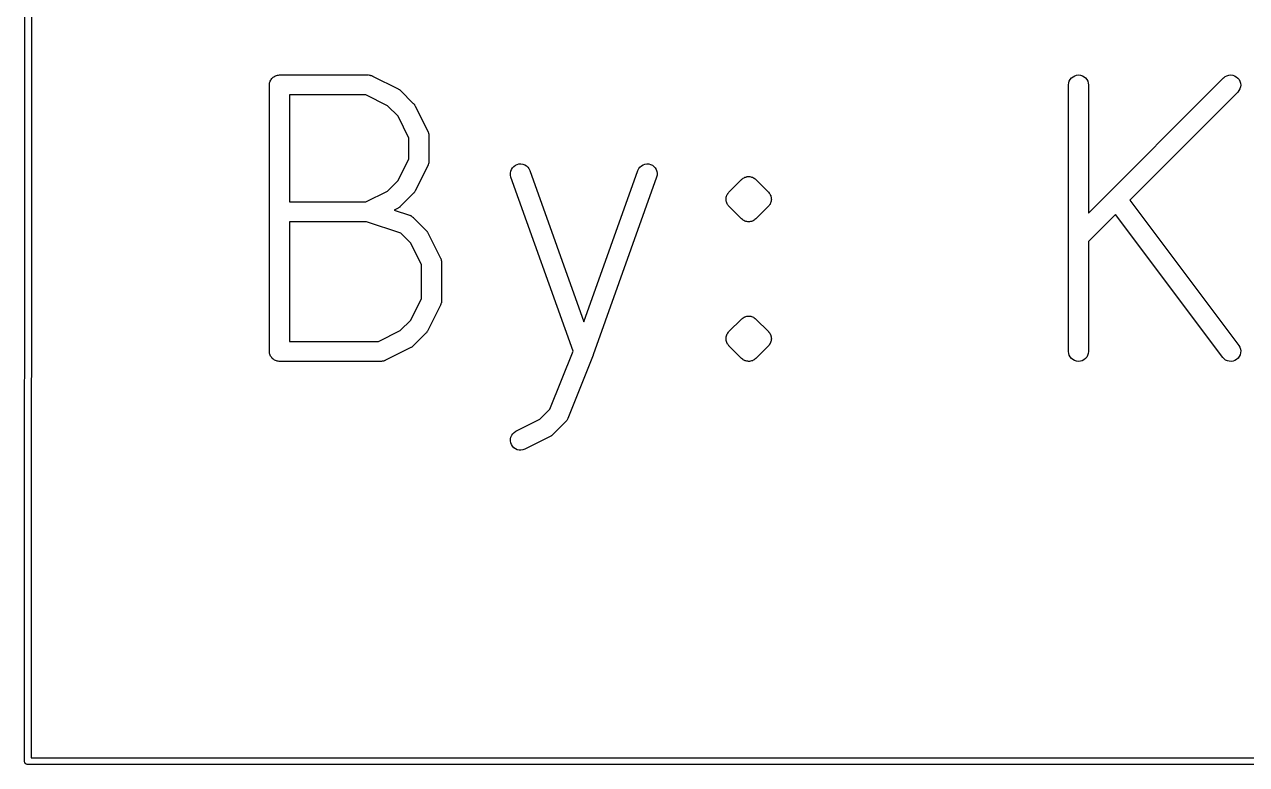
# Model space of a CAD drawing. Extents: x 74 to 207, y -150 to -40.
# Drawn here: x 73.75 to 82.92, y -150.04 to -144.49 of the extents above; entities that cross this region are included whole.
import ezdxf

# ---------------------------------------------------------------- set-up
doc = ezdxf.new("R2010")
doc.units = 0
doc.layers.add('BLACK', color=7, linetype='CONTINUOUS')

msp = doc.modelspace()

# ---------------------------------------------------------------- linework, layer by layer
at = {"layer": 'BLACK', "linetype": 'CONTINUOUS'}
for p, q in [((73.7479, -150.017), (73.7937, -39.6887)), ((73.8437, -39.7125), (73.7979, -149.994)), ((75.6003, -144.9), (75.6049, -144.894)), ((75.6049, -144.894), (75.6094, -144.889)), ((75.6094, -144.889), (75.6096, -144.889)), ((75.6096, -144.889), (75.6097, -144.889)), ((75.6097, -144.889), (75.6152, -144.884)), ((75.6152, -144.884), (75.6207, -144.88)), ((75.6207, -144.88), (75.6209, -144.88)), ((75.6209, -144.88), (75.6211, -144.88)), ((75.6211, -144.88), (75.6274, -144.876)), ((75.6274, -144.876), (75.6336, -144.873)), ((75.6336, -144.873), (75.6339, -144.873)), ((75.6339, -144.873), (75.6341, -144.873)), ((75.6341, -144.873), (75.6409, -144.871)), ((75.6409, -144.871), (75.6476, -144.869)), ((75.6476, -144.869), (75.6479, -144.869)), ((75.6479, -144.869), (75.6481, -144.869)), ((75.6481, -144.869), (75.6552, -144.868)), ((75.6552, -144.868), (75.6622, -144.867)), ((75.6622, -144.867), (76.3289, -144.867)), ((76.3289, -144.867), (76.3299, -144.867)), ((76.3299, -144.867), (76.3321, -144.868)), ((76.3321, -144.868), (76.3343, -144.867)), ((76.3343, -144.867), (76.3394, -144.868)), ((76.3394, -144.868), (76.3445, -144.869)), ((76.3445, -144.869), (76.3466, -144.87)), ((76.3466, -144.87), (76.3487, -144.87)), ((76.3487, -144.87), (76.3535, -144.872)), ((76.3535, -144.872), (76.3584, -144.873)), ((76.3584, -144.873), (76.3603, -144.874)), ((76.3603, -144.874), (76.3624, -144.875)), ((76.3624, -144.875), (76.5529, -144.97)), ((81.6003, -144.9), (81.6097, -144.889)), ((81.6097, -144.889), (81.6211, -144.88)), ((81.6211, -144.88), (81.6341, -144.873)), ((81.6341, -144.873), (81.6481, -144.869)), ((81.6481, -144.869), (81.6627, -144.867)), ((81.6627, -144.867), (81.6773, -144.869)), ((81.6773, -144.869), (81.6913, -144.873)), ((81.6913, -144.873), (81.7041, -144.88)), ((81.7041, -144.88), (81.7154, -144.889)), ((81.7154, -144.889), (81.7247, -144.901)), ((81.7372, -145.904), (82.752, -144.889)), ((82.752, -144.889), (82.7528, -144.888)), ((82.7528, -144.888), (82.7642, -144.879)), ((82.7642, -144.879), (82.7772, -144.873)), ((82.7772, -144.873), (82.7913, -144.869)), ((82.7913, -144.869), (82.8058, -144.867)), ((82.8058, -144.867), (82.8204, -144.869)), ((82.8204, -144.869), (82.8344, -144.873)), ((82.8344, -144.873), (82.8472, -144.88)), ((82.8472, -144.88), (82.8585, -144.89)), ((82.8585, -144.89), (82.8677, -144.901)), ((75.5872, -144.941), (75.588, -144.934)), ((75.5872, -144.942), (75.5872, -144.941)), ((75.5872, -146.942), (75.5872, -144.942)), ((75.5872, -144.942), (75.5872, -144.942)), ((75.5872, -144.942), (75.5872, -144.942)), ((75.5872, -144.942), (75.5872, -144.942)), ((75.588, -144.934), (75.5887, -144.927)), ((75.5887, -144.927), (75.5888, -144.927)), ((75.5888, -144.927), (75.591, -144.92)), ((75.5888, -144.927), (75.5888, -144.927)), ((75.591, -144.92), (75.5931, -144.913)), ((75.5931, -144.913), (75.5932, -144.913)), ((75.5932, -144.913), (75.5933, -144.913)), ((75.5933, -144.913), (75.5967, -144.907)), ((75.5967, -144.907), (75.6, -144.9)), ((75.6, -144.9), (75.6002, -144.9)), ((75.6002, -144.9), (75.6003, -144.9)), ((76.5529, -144.97), (76.5538, -144.971)), ((76.5538, -144.971), (76.5574, -144.973)), ((76.5574, -144.973), (76.5611, -144.975)), ((76.5611, -144.975), (76.5635, -144.977)), ((76.5635, -144.977), (76.5661, -144.979)), ((76.5661, -144.979), (76.5691, -144.982)), ((76.5691, -144.982), (76.5724, -144.984)), ((76.5724, -144.984), (76.6676, -145.08)), ((81.5872, -144.941), (81.5888, -144.927)), ((81.5872, -144.942), (81.5872, -144.941)), ((81.5872, -146.942), (81.5872, -144.942)), ((81.5888, -144.927), (81.5933, -144.913)), ((81.5933, -144.913), (81.6003, -144.9)), ((81.7247, -144.901), (81.7315, -144.914)), ((81.7315, -144.914), (81.7358, -144.928)), ((81.7358, -144.928), (81.7372, -144.942)), ((81.7372, -144.942), (81.7372, -145.904)), ((82.8674, -144.984), (82.8581, -144.995)), ((82.8743, -144.971), (82.8674, -144.984)), ((82.8677, -144.901), (82.8745, -144.914)), ((82.8786, -144.957), (82.8743, -144.971)), ((82.8745, -144.914), (82.8787, -144.928)), ((82.8801, -144.943), (82.8786, -144.957)), ((82.8787, -144.928), (82.8801, -144.943)), ((75.7372, -145.017), (75.7372, -145.82)), ((76.3112, -145.017), (75.7372, -145.017)), ((76.4749, -145.099), (76.3112, -145.017)), ((82.8581, -144.995), (82.0469, -145.806)), ((76.5529, -145.177), (76.4749, -145.099)), ((76.6676, -145.08), (76.6684, -145.08)), ((76.6684, -145.08), (76.671, -145.084)), ((76.671, -145.084), (76.6739, -145.087)), ((76.6739, -145.087), (76.6755, -145.089)), ((76.6755, -145.089), (76.6775, -145.092)), ((76.6775, -145.092), (76.6794, -145.096)), ((76.6794, -145.096), (76.6817, -145.099)), ((76.6817, -145.099), (76.7769, -145.29)), ((76.6348, -145.341), (76.5529, -145.177)), ((76.6348, -145.496), (76.6348, -145.341)), ((76.7769, -145.29), (76.7774, -145.291)), ((76.7774, -145.291), (76.7781, -145.293)), ((76.7781, -145.293), (76.7792, -145.295)), ((76.7792, -145.295), (76.7806, -145.3)), ((76.7806, -145.3), (76.7824, -145.304)), ((76.7824, -145.304), (76.7828, -145.307)), ((76.7828, -145.307), (76.7834, -145.309)), ((76.7834, -145.309), (76.7839, -145.314)), ((76.7839, -145.314), (76.7847, -145.319)), ((76.7847, -145.319), (76.7846, -145.321)), ((76.7846, -145.321), (76.7848, -145.323)), ((76.7848, -145.323), (76.7848, -145.514)), ((76.5529, -145.66), (76.6348, -145.496)), ((76.7821, -145.534), (76.7803, -145.538)), ((76.7825, -145.531), (76.7821, -145.534)), ((76.7832, -145.529), (76.7825, -145.531)), ((76.7838, -145.524), (76.7832, -145.529)), ((76.7846, -145.519), (76.7838, -145.524)), ((76.7848, -145.515), (76.7846, -145.517)), ((76.7846, -145.517), (76.7846, -145.519)), ((76.7848, -145.514), (76.7848, -145.515)), ((77.447, -145.538), (77.4612, -145.535)), ((77.4612, -145.535), (77.4758, -145.534)), ((77.4758, -145.534), (77.4903, -145.536)), ((77.4903, -145.536), (77.5041, -145.541)), ((78.3927, -145.541), (78.4065, -145.536)), ((78.4065, -145.536), (78.421, -145.534)), ((78.421, -145.534), (78.4356, -145.535)), ((78.4356, -145.535), (78.4498, -145.538)), ((76.7769, -145.547), (76.6817, -145.738)), ((76.7777, -145.545), (76.7769, -145.547)), ((76.7788, -145.543), (76.7777, -145.545)), ((76.7803, -145.538), (76.7788, -145.543)), ((77.3969, -145.604), (77.3992, -145.59)), ((77.3974, -145.619), (77.3969, -145.604)), ((77.4008, -145.633), (77.3974, -145.619)), ((77.3992, -145.59), (77.4043, -145.576)), ((77.4043, -145.576), (77.4119, -145.564)), ((77.4119, -145.564), (77.4219, -145.553)), ((77.4219, -145.553), (77.4337, -145.544)), ((77.4337, -145.544), (77.447, -145.538)), ((77.5041, -145.541), (77.5166, -145.549)), ((77.5166, -145.549), (77.5274, -145.559)), ((77.5274, -145.559), (77.5361, -145.57)), ((77.5361, -145.57), (77.5424, -145.584)), ((77.5424, -145.584), (77.9479, -146.719)), ((77.9479, -146.719), (78.3535, -145.584)), ((78.3535, -145.584), (78.3538, -145.583)), ((78.3538, -145.583), (78.3603, -145.57)), ((78.3603, -145.57), (78.3691, -145.558)), ((78.3691, -145.558), (78.3801, -145.548)), ((78.3801, -145.548), (78.3927, -145.541)), ((78.4498, -145.538), (78.463, -145.545)), ((78.463, -145.545), (78.4747, -145.554)), ((78.4747, -145.554), (78.4845, -145.564)), ((78.4845, -145.564), (78.492, -145.577)), ((78.492, -145.577), (78.4969, -145.591)), ((78.4983, -145.62), (78.4947, -145.634)), ((78.4969, -145.591), (78.499, -145.605)), ((78.499, -145.605), (78.4983, -145.62)), ((76.4749, -145.738), (76.5529, -145.66)), ((77.4011, -145.634), (77.4008, -145.633)), ((77.8677, -146.941), (77.4011, -145.634)), ((78.4947, -145.634), (78.0185, -146.967)), ((79.0377, -145.746), (79.133, -145.651)), ((79.133, -145.651), (79.1333, -145.651)), ((79.1333, -145.651), (79.1333, -145.651)), ((79.1333, -145.651), (79.1334, -145.651)), ((79.1334, -145.651), (79.1335, -145.651)), ((79.1335, -145.651), (79.1337, -145.65)), ((79.1335, -145.651), (79.1335, -145.651)), ((79.1335, -145.651), (79.1335, -145.651)), ((79.1337, -145.65), (79.1392, -145.646)), ((79.1392, -145.646), (79.1447, -145.642)), ((79.1447, -145.642), (79.1448, -145.641)), ((79.1448, -145.641), (79.1449, -145.641)), ((79.1449, -145.641), (79.1451, -145.641)), ((79.1451, -145.641), (79.1452, -145.641)), ((79.1452, -145.641), (79.1514, -145.638)), ((79.1514, -145.638), (79.1577, -145.635)), ((79.1577, -145.635), (79.1578, -145.635)), ((79.1578, -145.635), (79.1579, -145.635)), ((79.1579, -145.635), (79.158, -145.635)), ((79.158, -145.635), (79.1582, -145.635)), ((79.1582, -145.635), (79.165, -145.633)), ((79.165, -145.633), (79.1717, -145.631)), ((79.1717, -145.631), (79.1718, -145.631)), ((79.1718, -145.631), (79.172, -145.63)), ((79.172, -145.63), (79.1721, -145.63)), ((79.1721, -145.63), (79.1722, -145.63)), ((79.1722, -145.63), (79.1793, -145.63)), ((79.1793, -145.63), (79.1863, -145.629)), ((79.1863, -145.629), (79.1864, -145.629)), ((79.1864, -145.629), (79.1865, -145.629)), ((79.1865, -145.629), (79.1867, -145.629)), ((79.1867, -145.629), (79.1868, -145.629)), ((79.1868, -145.629), (79.1938, -145.63)), ((79.1938, -145.63), (79.2008, -145.631)), ((79.2008, -145.631), (79.201, -145.631)), ((79.201, -145.631), (79.2011, -145.631)), ((79.2011, -145.631), (79.2012, -145.631)), ((79.2012, -145.631), (79.2013, -145.631)), ((79.2013, -145.631), (79.2081, -145.633)), ((79.2081, -145.633), (79.2148, -145.635)), ((79.2148, -145.635), (79.2149, -145.635)), ((79.2149, -145.635), (79.2151, -145.635)), ((79.2151, -145.635), (79.2152, -145.635)), ((79.2152, -145.635), (79.2153, -145.635)), ((79.2153, -145.635), (79.2216, -145.639)), ((79.2216, -145.639), (79.2277, -145.642)), ((79.2277, -145.642), (79.2278, -145.642)), ((79.2278, -145.642), (79.2279, -145.642)), ((79.2279, -145.642), (79.228, -145.642)), ((79.228, -145.642), (79.2282, -145.642)), ((79.2282, -145.642), (79.2336, -145.647)), ((79.2336, -145.647), (79.239, -145.651)), ((79.239, -145.651), (79.3343, -145.746)), ((76.3112, -145.82), (76.4749, -145.738)), ((76.6676, -145.757), (76.5724, -145.852)), ((76.6703, -145.754), (76.6676, -145.757)), ((76.6732, -145.751), (76.6703, -145.754)), ((76.6749, -145.748), (76.6732, -145.751)), ((76.6769, -145.746), (76.6749, -145.748)), ((76.6789, -145.742), (76.6769, -145.746)), ((76.6812, -145.739), (76.6789, -145.742)), ((76.6817, -145.738), (76.6812, -145.739)), ((79.0158, -145.799), (79.0165, -145.792)), ((79.0164, -145.806), (79.0158, -145.799)), ((79.0158, -145.799), (79.0158, -145.799)), ((79.0158, -145.799), (79.0158, -145.799)), ((79.0171, -145.813), (79.0164, -145.806)), ((79.0165, -145.792), (79.0173, -145.785)), ((79.0173, -145.785), (79.0173, -145.784)), ((79.0173, -145.784), (79.0174, -145.784)), ((79.0174, -145.784), (79.0195, -145.777)), ((79.0195, -145.777), (79.0215, -145.771)), ((79.0215, -145.771), (79.0217, -145.77)), ((79.0217, -145.77), (79.0251, -145.764)), ((79.0217, -145.77), (79.0217, -145.77)), ((79.0251, -145.764), (79.0284, -145.758)), ((79.0284, -145.758), (79.0286, -145.757)), ((79.0286, -145.757), (79.0287, -145.757)), ((79.0287, -145.757), (79.0333, -145.752)), ((79.0333, -145.752), (79.0377, -145.746)), ((79.3343, -145.746), (79.3346, -145.747)), ((79.3346, -145.747), (79.3347, -145.747)), ((79.3347, -145.747), (79.3347, -145.747)), ((79.3347, -145.747), (79.335, -145.747)), ((79.335, -145.747), (79.3394, -145.753)), ((79.3394, -145.753), (79.3439, -145.758)), ((79.3439, -145.758), (79.344, -145.758)), ((79.344, -145.758), (79.3441, -145.759)), ((79.3441, -145.759), (79.3474, -145.765)), ((79.3474, -145.765), (79.3507, -145.771)), ((79.3507, -145.771), (79.3508, -145.771)), ((79.3508, -145.771), (79.3509, -145.772)), ((79.3509, -145.772), (79.3529, -145.778)), ((79.3529, -145.778), (79.3549, -145.785)), ((79.3555, -145.807), (79.3548, -145.814)), ((79.3549, -145.785), (79.3549, -145.785)), ((79.3549, -145.785), (79.355, -145.786)), ((79.355, -145.786), (79.3556, -145.793)), ((79.3562, -145.8), (79.3555, -145.807)), ((79.3556, -145.793), (79.3562, -145.8)), ((79.3562, -145.8), (79.3562, -145.8)), ((79.3562, -145.8), (79.3562, -145.8)), ((82.0469, -145.806), (82.8651, -146.897)), ((75.7372, -145.82), (76.3112, -145.82)), ((76.5529, -145.866), (76.5244, -145.881)), ((76.5244, -145.881), (76.6383, -145.919)), ((76.5565, -145.864), (76.5529, -145.866)), ((76.5602, -145.862), (76.5565, -145.864)), ((76.5626, -145.86), (76.5602, -145.862)), ((76.5653, -145.859), (76.5626, -145.86)), ((76.5683, -145.856), (76.5653, -145.859)), ((76.5716, -145.853), (76.5683, -145.856)), ((76.5724, -145.852), (76.5716, -145.853)), ((79.0172, -145.814), (79.0171, -145.813)), ((79.0171, -145.813), (79.0171, -145.813)), ((79.0192, -145.82), (79.0172, -145.814)), ((79.0211, -145.827), (79.0192, -145.82)), ((79.0213, -145.827), (79.0211, -145.827)), ((79.0213, -145.828), (79.0213, -145.827)), ((79.0247, -145.834), (79.0213, -145.828)), ((79.0279, -145.84), (79.0247, -145.834)), ((79.028, -145.84), (79.0279, -145.84)), ((79.0282, -145.841), (79.028, -145.84)), ((79.0326, -145.846), (79.0282, -145.841)), ((79.037, -145.852), (79.0326, -145.846)), ((79.0374, -145.852), (79.037, -145.852)), ((79.0377, -145.852), (79.0374, -145.852)), ((79.0374, -145.852), (79.0374, -145.852)), ((79.0374, -145.852), (79.0374, -145.852)), ((79.133, -145.948), (79.0377, -145.852)), ((79.3343, -145.852), (79.239, -145.948)), ((79.3387, -145.847), (79.3343, -145.852)), ((79.3433, -145.842), (79.3387, -145.847)), ((79.3434, -145.841), (79.3433, -145.842)), ((79.3436, -145.841), (79.3434, -145.841)), ((79.3469, -145.835), (79.3436, -145.841)), ((79.3503, -145.829), (79.3469, -145.835)), ((79.3504, -145.828), (79.3503, -145.829)), ((79.3505, -145.828), (79.3504, -145.828)), ((79.3525, -145.821), (79.3505, -145.828)), ((79.3547, -145.815), (79.3525, -145.821)), ((79.3548, -145.814), (79.3547, -145.814)), ((79.3547, -145.814), (79.3547, -145.815)), ((75.7372, -145.97), (75.7372, -146.867)), ((76.3167, -145.97), (75.7372, -145.97)), ((76.5741, -146.055), (76.3167, -145.97)), ((76.6383, -145.919), (76.6393, -145.919)), ((76.6393, -145.919), (76.6413, -145.92)), ((76.6413, -145.92), (76.6434, -145.921)), ((76.6434, -145.921), (76.6479, -145.923)), ((76.6479, -145.923), (76.6526, -145.925)), ((76.6526, -145.925), (76.6544, -145.927)), ((76.6544, -145.927), (76.6563, -145.928)), ((76.6563, -145.928), (76.6603, -145.931)), ((76.6603, -145.931), (76.6644, -145.934)), ((76.6644, -145.934), (76.6659, -145.935)), ((76.6659, -145.935), (76.6676, -145.937)), ((76.6676, -145.937), (76.7629, -146.032)), ((79.1384, -145.952), (79.133, -145.948)), ((79.1439, -145.957), (79.1384, -145.952)), ((79.144, -145.957), (79.1439, -145.957)), ((79.1441, -145.957), (79.144, -145.957)), ((79.1442, -145.957), (79.1441, -145.957)), ((79.1443, -145.957), (79.1442, -145.957)), ((79.1505, -145.96), (79.1443, -145.957)), ((79.1567, -145.964), (79.1505, -145.96)), ((79.1568, -145.964), (79.1567, -145.964)), ((79.1569, -145.964), (79.1568, -145.964)), ((79.1571, -145.964), (79.1569, -145.964)), ((79.1572, -145.964), (79.1571, -145.964)), ((79.1639, -145.966), (79.1572, -145.964)), ((79.1707, -145.968), (79.1639, -145.966)), ((79.1708, -145.968), (79.1707, -145.968)), ((79.1709, -145.968), (79.1708, -145.968)), ((79.1711, -145.968), (79.1709, -145.968)), ((79.1712, -145.968), (79.1711, -145.968)), ((79.1782, -145.969), (79.1712, -145.968)), ((79.1852, -145.97), (79.1782, -145.969)), ((79.1854, -145.97), (79.1852, -145.97)), ((79.1855, -145.97), (79.1854, -145.97)), ((79.1856, -145.97), (79.1855, -145.97)), ((79.1857, -145.97), (79.1856, -145.97)), ((79.1927, -145.969), (79.1857, -145.97)), ((79.1998, -145.968), (79.1927, -145.969)), ((79.1999, -145.968), (79.1998, -145.968)), ((79.2001, -145.968), (79.1999, -145.968)), ((79.2002, -145.968), (79.2001, -145.968)), ((79.2003, -145.968), (79.2002, -145.968)), ((79.2071, -145.966), (79.2003, -145.968)), ((79.2139, -145.964), (79.2071, -145.966)), ((79.214, -145.964), (79.2139, -145.964)), ((79.2141, -145.964), (79.214, -145.964)), ((79.2142, -145.964), (79.2141, -145.964)), ((79.2143, -145.964), (79.2142, -145.964)), ((79.2207, -145.961), (79.2143, -145.964)), ((79.2269, -145.958), (79.2207, -145.961)), ((79.227, -145.957), (79.2269, -145.958)), ((79.2271, -145.957), (79.227, -145.957)), ((79.2272, -145.957), (79.2271, -145.957)), ((79.2273, -145.957), (79.2272, -145.957)), ((79.2328, -145.953), (79.2273, -145.957)), ((79.2383, -145.948), (79.2328, -145.953)), ((79.2385, -145.948), (79.2383, -145.948)), ((79.2387, -145.948), (79.2385, -145.948)), ((79.2385, -145.948), (79.2385, -145.948)), ((79.2385, -145.948), (79.2385, -145.948)), ((79.239, -145.948), (79.2387, -145.948)), ((79.2387, -145.948), (79.2387, -145.948)), ((79.2387, -145.948), (79.2387, -145.948)), ((81.9398, -145.914), (81.7372, -146.116)), ((82.7451, -146.987), (81.9398, -145.914)), ((76.6482, -146.13), (76.5741, -146.055)), ((76.7629, -146.032), (76.7636, -146.033)), ((76.7636, -146.033), (76.7662, -146.036)), ((76.7662, -146.036), (76.7691, -146.039)), ((76.7691, -146.039), (76.7708, -146.042)), ((76.7708, -146.042), (76.7727, -146.044)), ((76.7727, -146.044), (76.7747, -146.048)), ((76.7747, -146.048), (76.7769, -146.052)), ((76.7769, -146.052), (76.8721, -146.242)), ((76.7301, -146.293), (76.6482, -146.13)), ((81.7372, -146.116), (81.7372, -146.942)), ((76.8721, -146.242), (76.8726, -146.243)), ((76.8726, -146.243), (76.8734, -146.245)), ((76.8734, -146.245), (76.8744, -146.247)), ((76.8744, -146.247), (76.8759, -146.252)), ((76.8759, -146.252), (76.8776, -146.257)), ((76.8776, -146.257), (76.878, -146.259)), ((76.878, -146.259), (76.8786, -146.261)), ((76.8786, -146.261), (76.8791, -146.266)), ((76.8791, -146.266), (76.8799, -146.271)), ((76.8799, -146.271), (76.8798, -146.273)), ((76.7301, -146.544), (76.7301, -146.293)), ((76.8798, -146.273), (76.8801, -146.276)), ((76.8801, -146.276), (76.8801, -146.561)), ((76.6482, -146.707), (76.7301, -146.544)), ((76.8721, -146.595), (76.7769, -146.785)), ((76.8729, -146.593), (76.8721, -146.595)), ((76.874, -146.591), (76.8729, -146.593)), ((76.8755, -146.586), (76.874, -146.591)), ((76.8774, -146.581), (76.8755, -146.586)), ((76.8778, -146.579), (76.8774, -146.581)), ((76.8784, -146.577), (76.8778, -146.579)), ((76.879, -146.572), (76.8784, -146.577)), ((76.8799, -146.567), (76.879, -146.572)), ((76.8801, -146.562), (76.8798, -146.565)), ((76.8798, -146.565), (76.8799, -146.567)), ((76.8801, -146.561), (76.8801, -146.562)), ((76.5702, -146.785), (76.6482, -146.707)), ((79.0377, -146.794), (79.133, -146.699)), ((79.133, -146.699), (79.1333, -146.698)), ((79.1333, -146.698), (79.1333, -146.698)), ((79.1333, -146.698), (79.1334, -146.698)), ((79.1334, -146.698), (79.1335, -146.698)), ((79.1335, -146.698), (79.1335, -146.698)), ((79.1335, -146.698), (79.1335, -146.698)), ((79.1335, -146.698), (79.1337, -146.698)), ((79.1337, -146.698), (79.1392, -146.694)), ((79.1392, -146.694), (79.1447, -146.689)), ((79.1447, -146.689), (79.1448, -146.689)), ((79.1448, -146.689), (79.1449, -146.689)), ((79.1449, -146.689), (79.1451, -146.689)), ((79.1451, -146.689), (79.1452, -146.689)), ((79.1452, -146.689), (79.1514, -146.686)), ((79.1514, -146.686), (79.1577, -146.682)), ((79.1577, -146.682), (79.1578, -146.682)), ((79.1578, -146.682), (79.1579, -146.682)), ((79.1579, -146.682), (79.158, -146.682)), ((79.158, -146.682), (79.1582, -146.682)), ((79.1582, -146.682), (79.165, -146.68)), ((79.165, -146.68), (79.1717, -146.678)), ((79.1717, -146.678), (79.1718, -146.678)), ((79.1718, -146.678), (79.172, -146.678)), ((79.172, -146.678), (79.1721, -146.678)), ((79.1721, -146.678), (79.1722, -146.678)), ((79.1722, -146.678), (79.1793, -146.677)), ((79.1793, -146.677), (79.1863, -146.677)), ((79.1863, -146.677), (79.1864, -146.677)), ((79.1864, -146.677), (79.1865, -146.677)), ((79.1865, -146.677), (79.1867, -146.677)), ((79.1867, -146.677), (79.1868, -146.677)), ((79.1868, -146.677), (79.1938, -146.678)), ((79.1938, -146.678), (79.2008, -146.678)), ((79.2008, -146.678), (79.201, -146.678)), ((79.201, -146.678), (79.2011, -146.678)), ((79.2011, -146.678), (79.2012, -146.678)), ((79.2012, -146.678), (79.2013, -146.678)), ((79.2013, -146.678), (79.2081, -146.68)), ((79.2081, -146.68), (79.2148, -146.683)), ((79.2148, -146.683), (79.2149, -146.683)), ((79.2149, -146.683), (79.2151, -146.683)), ((79.2151, -146.683), (79.2152, -146.683)), ((79.2152, -146.683), (79.2153, -146.683)), ((79.2153, -146.683), (79.2216, -146.686)), ((79.2216, -146.686), (79.2277, -146.689)), ((79.2277, -146.689), (79.2278, -146.69)), ((79.2278, -146.69), (79.2279, -146.69)), ((79.2279, -146.69), (79.228, -146.69)), ((79.228, -146.69), (79.2282, -146.69)), ((79.2282, -146.69), (79.2336, -146.694)), ((79.2336, -146.694), (79.239, -146.699)), ((79.239, -146.699), (79.3343, -146.794)), ((76.4064, -146.867), (76.5702, -146.785)), ((76.7629, -146.805), (76.6676, -146.9)), ((76.7655, -146.802), (76.7629, -146.805)), ((76.7685, -146.799), (76.7655, -146.802)), ((76.7702, -146.796), (76.7685, -146.799)), ((76.7721, -146.794), (76.7702, -146.796)), ((76.7741, -146.79), (76.7721, -146.794)), ((76.7764, -146.786), (76.7741, -146.79)), ((76.7769, -146.785), (76.7764, -146.786)), ((79.0195, -146.825), (79.0215, -146.818)), ((79.0215, -146.818), (79.0217, -146.818)), ((79.0217, -146.818), (79.0251, -146.811)), ((79.0217, -146.818), (79.0217, -146.818)), ((79.0251, -146.811), (79.0284, -146.805)), ((79.0284, -146.805), (79.0286, -146.805)), ((79.0286, -146.805), (79.0287, -146.805)), ((79.0287, -146.805), (79.0333, -146.799)), ((79.0333, -146.799), (79.0377, -146.794)), ((79.3343, -146.794), (79.3346, -146.794)), ((79.3346, -146.794), (79.3347, -146.794)), ((79.3347, -146.794), (79.3347, -146.794)), ((79.3347, -146.794), (79.335, -146.795)), ((79.335, -146.795), (79.3394, -146.8)), ((79.3394, -146.8), (79.3439, -146.806)), ((79.3439, -146.806), (79.344, -146.806)), ((79.344, -146.806), (79.3441, -146.806)), ((79.3441, -146.806), (79.3474, -146.812)), ((79.3474, -146.812), (79.3507, -146.819)), ((79.3507, -146.819), (79.3508, -146.819)), ((79.3508, -146.819), (79.3509, -146.819)), ((79.3509, -146.819), (79.3529, -146.826)), ((75.7372, -146.867), (76.4064, -146.867)), ((76.6517, -146.912), (76.6481, -146.914)), ((76.6554, -146.91), (76.6517, -146.912)), ((76.6579, -146.908), (76.6554, -146.91)), ((76.6605, -146.906), (76.6579, -146.908)), ((76.6636, -146.903), (76.6605, -146.906)), ((76.6669, -146.901), (76.6636, -146.903)), ((76.6676, -146.9), (76.6669, -146.901)), ((79.0158, -146.846), (79.0165, -146.839)), ((79.0158, -146.847), (79.0158, -146.846)), ((79.0158, -146.846), (79.0158, -146.846)), ((79.0164, -146.854), (79.0158, -146.847)), ((79.0171, -146.861), (79.0164, -146.854)), ((79.0165, -146.839), (79.0173, -146.832)), ((79.0172, -146.861), (79.0171, -146.861)), ((79.0171, -146.861), (79.0171, -146.861)), ((79.0192, -146.868), (79.0172, -146.861)), ((79.0173, -146.832), (79.0173, -146.832)), ((79.0173, -146.832), (79.0174, -146.832)), ((79.0174, -146.832), (79.0195, -146.825)), ((79.0211, -146.875), (79.0192, -146.868)), ((79.0213, -146.875), (79.0211, -146.875)), ((79.0247, -146.882), (79.0213, -146.875)), ((79.0213, -146.875), (79.0213, -146.875)), ((79.0279, -146.888), (79.0247, -146.882)), ((79.028, -146.888), (79.0279, -146.888)), ((79.0282, -146.888), (79.028, -146.888)), ((79.0326, -146.894), (79.0282, -146.888)), ((79.037, -146.899), (79.0326, -146.894)), ((79.0374, -146.9), (79.037, -146.899)), ((79.0377, -146.9), (79.0374, -146.9)), ((79.0374, -146.9), (79.0374, -146.9)), ((79.0374, -146.9), (79.0374, -146.9)), ((79.133, -146.995), (79.0377, -146.9)), ((79.3343, -146.9), (79.239, -146.995)), ((79.3387, -146.895), (79.3343, -146.9)), ((79.3433, -146.889), (79.3387, -146.895)), ((79.3434, -146.889), (79.3433, -146.889)), ((79.3436, -146.889), (79.3434, -146.889)), ((79.3469, -146.883), (79.3436, -146.889)), ((79.3503, -146.876), (79.3469, -146.883)), ((79.3504, -146.876), (79.3503, -146.876)), ((79.3505, -146.876), (79.3504, -146.876)), ((79.3525, -146.869), (79.3505, -146.876)), ((79.3547, -146.862), (79.3525, -146.869)), ((79.3529, -146.826), (79.3549, -146.833)), ((79.3548, -146.862), (79.3547, -146.862)), ((79.3547, -146.862), (79.3547, -146.862)), ((79.3555, -146.855), (79.3548, -146.862)), ((79.3549, -146.833), (79.3549, -146.833)), ((79.3549, -146.833), (79.355, -146.833)), ((79.355, -146.833), (79.3556, -146.84)), ((79.3562, -146.848), (79.3555, -146.855)), ((79.3556, -146.84), (79.3562, -146.847)), ((79.3562, -146.847), (79.3562, -146.848)), ((79.3562, -146.848), (79.3562, -146.848)), ((82.8651, -146.897), (82.8657, -146.898)), ((82.8657, -146.898), (82.8731, -146.911)), ((82.8731, -146.911), (82.8779, -146.925)), ((75.5879, -146.949), (75.5872, -146.942)), ((75.5885, -146.956), (75.5879, -146.949)), ((75.5886, -146.957), (75.5885, -146.956)), ((75.5907, -146.964), (75.5886, -146.957)), ((75.5886, -146.957), (75.5886, -146.957)), ((75.5927, -146.97), (75.5907, -146.964)), ((75.5928, -146.971), (75.5927, -146.97)), ((75.5929, -146.971), (75.5928, -146.971)), ((75.5962, -146.977), (75.5929, -146.971)), ((75.5994, -146.983), (75.5962, -146.977)), ((75.5996, -146.984), (75.5994, -146.983)), ((75.5997, -146.984), (75.5996, -146.984)), ((75.6042, -146.989), (75.5997, -146.984)), ((75.6086, -146.995), (75.6042, -146.989)), ((75.6088, -146.995), (75.6086, -146.995)), ((75.609, -146.995), (75.6088, -146.995)), ((75.6144, -147), (75.609, -146.995)), ((75.6198, -147.004), (75.6144, -147)), ((75.6201, -147.004), (75.6198, -147.004)), ((75.6203, -147.004), (75.6201, -147.004)), ((75.6264, -147.008), (75.6203, -147.004)), ((76.6481, -146.914), (76.4576, -147.009)), ((77.6935, -147.376), (77.8677, -146.941)), ((78.0176, -146.97), (77.8271, -147.446)), ((78.0178, -146.969), (78.0176, -146.97)), ((78.0182, -146.968), (78.0178, -146.969)), ((78.0185, -146.967), (78.0182, -146.968)), ((79.1384, -147), (79.133, -146.995)), ((79.1439, -147.004), (79.1384, -147)), ((79.144, -147.004), (79.1439, -147.004)), ((79.1441, -147.004), (79.144, -147.004)), ((79.1442, -147.005), (79.1441, -147.004)), ((79.1443, -147.005), (79.1442, -147.005)), ((79.1505, -147.008), (79.1443, -147.005)), ((79.2269, -147.005), (79.2207, -147.008)), ((79.227, -147.005), (79.2269, -147.005)), ((79.2271, -147.005), (79.227, -147.005)), ((79.2272, -147.005), (79.2271, -147.005)), ((79.2273, -147.005), (79.2272, -147.005)), ((79.2328, -147), (79.2273, -147.005)), ((79.2383, -146.996), (79.2328, -147)), ((79.2385, -146.996), (79.2383, -146.996)), ((79.2387, -146.996), (79.2385, -146.996)), ((79.2385, -146.996), (79.2385, -146.996)), ((79.2385, -146.996), (79.2385, -146.996)), ((79.239, -146.995), (79.2387, -146.996)), ((79.2387, -146.996), (79.2387, -146.996)), ((79.2387, -146.996), (79.2387, -146.996)), ((81.5886, -146.957), (81.5872, -146.942)), ((81.5929, -146.971), (81.5886, -146.957)), ((81.5997, -146.984), (81.5929, -146.971)), ((81.609, -146.995), (81.5997, -146.984)), ((81.6203, -147.004), (81.609, -146.995)), ((81.6331, -147.011), (81.6203, -147.004)), ((81.7033, -147.005), (81.6903, -147.012)), ((81.7147, -146.996), (81.7033, -147.005)), ((81.7241, -146.985), (81.7147, -146.996)), ((81.7311, -146.972), (81.7241, -146.985)), ((81.7356, -146.958), (81.7311, -146.972)), ((81.7372, -146.943), (81.7356, -146.958)), ((81.7372, -146.942), (81.7372, -146.943)), ((82.7549, -146.998), (82.7451, -146.987)), ((82.7667, -147.007), (82.7549, -146.998)), ((82.8496, -147.003), (82.8371, -147.01)), ((82.8605, -146.993), (82.8496, -147.003)), ((82.8693, -146.981), (82.8605, -146.993)), ((82.8756, -146.968), (82.8693, -146.981)), ((82.8792, -146.954), (82.8756, -146.968)), ((82.8779, -146.925), (82.88, -146.939)), ((82.88, -146.939), (82.8792, -146.954)), ((75.6327, -147.011), (75.6264, -147.008)), ((75.6329, -147.011), (75.6327, -147.011)), ((75.6331, -147.011), (75.6329, -147.011)), ((75.6399, -147.013), (75.6331, -147.011)), ((75.6466, -147.016), (75.6399, -147.013)), ((75.6469, -147.016), (75.6466, -147.016)), ((75.6471, -147.016), (75.6469, -147.016)), ((75.6541, -147.016), (75.6471, -147.016)), ((75.6612, -147.017), (75.6541, -147.016)), ((75.6617, -147.017), (75.6612, -147.017)), ((75.6622, -147.017), (75.6617, -147.017)), ((75.6617, -147.017), (75.6617, -147.017)), ((75.6617, -147.017), (75.6617, -147.017)), ((76.4241, -147.017), (75.6622, -147.017)), ((76.4263, -147.017), (76.4241, -147.017)), ((76.4285, -147.017), (76.4263, -147.017)), ((76.4336, -147.016), (76.4285, -147.017)), ((76.4387, -147.016), (76.4336, -147.016)), ((76.4408, -147.015), (76.4387, -147.016)), ((76.443, -147.015), (76.4408, -147.015)), ((76.4478, -147.013), (76.443, -147.015)), ((76.4527, -147.012), (76.4478, -147.013)), ((76.4546, -147.011), (76.4527, -147.012)), ((76.4567, -147.01), (76.4546, -147.011)), ((76.4576, -147.009), (76.4567, -147.01)), ((79.1567, -147.011), (79.1505, -147.008)), ((79.1568, -147.011), (79.1567, -147.011)), ((79.1569, -147.011), (79.1568, -147.011)), ((79.1571, -147.011), (79.1569, -147.011)), ((79.1572, -147.012), (79.1571, -147.011)), ((79.1639, -147.014), (79.1572, -147.012)), ((79.1707, -147.016), (79.1639, -147.014)), ((79.1708, -147.016), (79.1707, -147.016)), ((79.1709, -147.016), (79.1708, -147.016)), ((79.1711, -147.016), (79.1709, -147.016)), ((79.1712, -147.016), (79.1711, -147.016)), ((79.1782, -147.016), (79.1712, -147.016)), ((79.1852, -147.017), (79.1782, -147.016)), ((79.1854, -147.017), (79.1852, -147.017)), ((79.1855, -147.017), (79.1854, -147.017)), ((79.1856, -147.017), (79.1855, -147.017)), ((79.1857, -147.017), (79.1856, -147.017)), ((79.1927, -147.017), (79.1857, -147.017)), ((79.1998, -147.016), (79.1927, -147.017)), ((79.1999, -147.016), (79.1998, -147.016)), ((79.2001, -147.016), (79.1999, -147.016)), ((79.2002, -147.016), (79.2001, -147.016)), ((79.2003, -147.016), (79.2002, -147.016)), ((79.2071, -147.014), (79.2003, -147.016)), ((79.2139, -147.012), (79.2071, -147.014)), ((79.214, -147.012), (79.2139, -147.012)), ((79.2141, -147.012), (79.214, -147.012)), ((79.2142, -147.012), (79.2141, -147.012)), ((79.2143, -147.012), (79.2142, -147.012)), ((79.2207, -147.008), (79.2143, -147.012)), ((81.6471, -147.016), (81.6331, -147.011)), ((81.6617, -147.017), (81.6471, -147.016)), ((81.6763, -147.016), (81.6617, -147.017)), ((81.6903, -147.012), (81.6763, -147.016)), ((82.78, -147.013), (82.7667, -147.007)), ((82.7942, -147.016), (82.78, -147.013)), ((82.8088, -147.017), (82.7942, -147.016)), ((82.8233, -147.015), (82.8088, -147.017)), ((82.8371, -147.01), (82.8233, -147.015)), ((77.4382, -147.542), (77.6178, -147.452)), ((77.6178, -147.452), (77.6935, -147.376)), ((77.8198, -147.46), (77.8105, -147.471)), ((77.8267, -147.447), (77.8198, -147.46)), ((77.8271, -147.446), (77.8267, -147.447)), ((77.8267, -147.447), (77.8267, -147.447)), ((77.4152, -147.56), (77.4258, -147.55)), ((77.4258, -147.55), (77.4382, -147.542)), ((77.8105, -147.471), (77.7152, -147.567)), ((77.3969, -147.614), (77.3974, -147.599)), ((77.3993, -147.628), (77.3969, -147.614)), ((77.3974, -147.599), (77.4007, -147.585)), ((77.4044, -147.642), (77.3993, -147.628)), ((77.4007, -147.585), (77.4067, -147.572)), ((77.4121, -147.654), (77.4044, -147.642)), ((77.4067, -147.572), (77.4152, -147.56)), ((77.6957, -147.581), (77.5053, -147.676)), ((77.6993, -147.579), (77.6957, -147.581)), ((77.703, -147.577), (77.6993, -147.579)), ((77.7055, -147.575), (77.703, -147.577)), ((77.7081, -147.573), (77.7055, -147.575)), ((77.7112, -147.57), (77.7081, -147.573)), ((77.7145, -147.567), (77.7112, -147.57)), ((77.7152, -147.567), (77.7145, -147.567)), ((77.4221, -147.665), (77.4121, -147.654)), ((77.434, -147.674), (77.4221, -147.665)), ((77.4473, -147.68), (77.434, -147.674)), ((77.4615, -147.683), (77.4473, -147.68)), ((77.4761, -147.684), (77.4615, -147.683)), ((77.4906, -147.682), (77.4761, -147.684)), ((77.5043, -147.676), (77.4906, -147.682)), ((77.5053, -147.676), (77.5043, -147.676)), ((73.7478, -150.019), (73.7479, -150.017)), ((73.7479, -150.02), (73.7478, -150.019)), ((73.7482, -150.023), (73.7479, -150.02)), ((73.7497, -150.028), (73.7482, -150.023)), ((73.7482, -150.023), (73.7482, -150.023)), ((73.7482, -150.023), (73.7482, -150.023)), ((73.7513, -150.031), (73.7497, -150.028)), ((73.752, -150.033), (73.7513, -150.031)), ((73.7537, -150.035), (73.752, -150.033)), ((73.752, -150.033), (73.752, -150.033)), ((73.752, -150.033), (73.752, -150.033)), ((73.7979, -149.994), (169.068, -149.994)), ((73.7551, -150.036), (73.7537, -150.035)), ((73.7568, -150.038), (73.7551, -150.036)), ((73.7551, -150.036), (73.7551, -150.036)), ((73.7551, -150.036), (73.7551, -150.036)), ((73.7589, -150.039), (73.7568, -150.038)), ((73.7602, -150.04), (73.7589, -150.039)), ((73.7589, -150.039), (73.7589, -150.039)), ((73.7589, -150.039), (73.7589, -150.039)), ((73.7633, -150.042), (73.7602, -150.04)), ((73.7642, -150.042), (73.7633, -150.042)), ((73.7633, -150.042), (73.7633, -150.042)), ((73.7633, -150.042), (73.7633, -150.042)), ((73.768, -150.043), (73.7642, -150.042)), ((73.7705, -150.043), (73.768, -150.043)), ((73.768, -150.043), (73.768, -150.043)), ((73.7729, -150.044), (73.7705, -150.043)), ((73.7741, -150.044), (73.7729, -150.044)), ((169.068, -150.044), (73.7741, -150.044))]:
    msp.add_line(p, q, dxfattribs=at)

doc.saveas('drawing.dxf')
